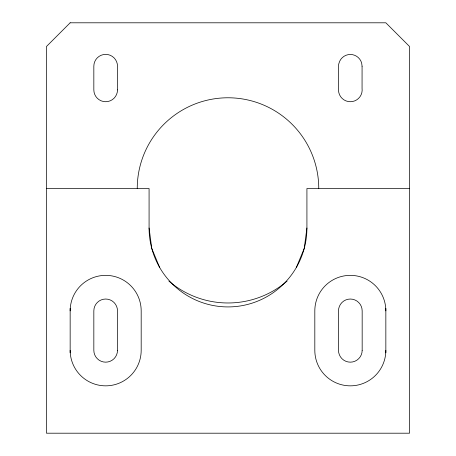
<?xml version="1.0" encoding="UTF-8"?>
<svg xmlns="http://www.w3.org/2000/svg" width="456" height="456" viewBox="0 0 456 456"><rect width="100%" height="100%" fill="white"/><g stroke="black" fill="none" stroke-linecap="round" stroke-linejoin="round"><path stroke-width="0.68" d="M409.522 188.539L306.922 188.539L306.922 228L304.232 248.429L296.349 267.461M46.478 188.539L149.078 188.539L149.078 228L151.768 248.429L159.651 267.461M385.844 308.359L385.844 352.841M70.156 308.359L70.156 352.841M385.844 310.867A35.517 35.517 0 0 0 350.333 275.356A35.517 35.517 0 0 0 314.817 310.867L314.817 350.333A35.517 35.517 0 0 0 350.333 385.844A35.517 35.517 0 0 0 385.844 350.333M306.922 228A78.922 78.922 0 0 1 228 306.922A78.922 78.922 0 0 1 149.078 228M70.156 310.867A35.517 35.517 0 0 1 105.667 275.356A35.517 35.517 0 0 1 141.183 310.867L141.183 350.333A35.517 35.517 0 0 1 105.667 385.844A35.517 35.517 0 0 1 70.156 350.333M137.239 188.539A90.761 90.761 0 0 1 228 97.778A90.761 90.761 0 0 1 318.761 188.539M287.069 281.124A90.761 90.761 0 0 1 168.931 281.124M362.075 66.206L362.064 88.293A11.839 11.839 0 0 1 350.373 101.722A11.839 11.839 0 0 1 338.586 88.384L338.586 64.706L338.99 63.167A11.742 11.742 0 0 1 361.676 63.167L362.075 66.206M70.156 22.8L46.478 46.478L46.478 433.2L409.522 433.2L409.522 46.478L385.844 22.8L70.156 22.8M362.167 350.333L362.167 310.867A11.839 11.839 0 0 0 350.333 299.033A11.839 11.839 0 0 0 338.494 310.867L338.494 350.333A11.839 11.839 0 0 0 350.333 362.167A11.839 11.839 0 0 0 362.167 350.333M117.505 89.883L117.505 66.206A11.839 11.839 0 0 0 105.667 54.367A11.839 11.839 0 0 0 93.833 66.206L93.833 89.883A11.839 11.839 0 0 0 105.667 101.722A11.839 11.839 0 0 0 117.505 89.883M117.505 350.333L117.505 310.867A11.839 11.839 0 0 0 105.667 299.033A11.839 11.839 0 0 0 93.833 310.867L93.833 350.333A11.839 11.839 0 0 0 105.667 362.167A11.839 11.839 0 0 0 117.505 350.333"/></g></svg>
